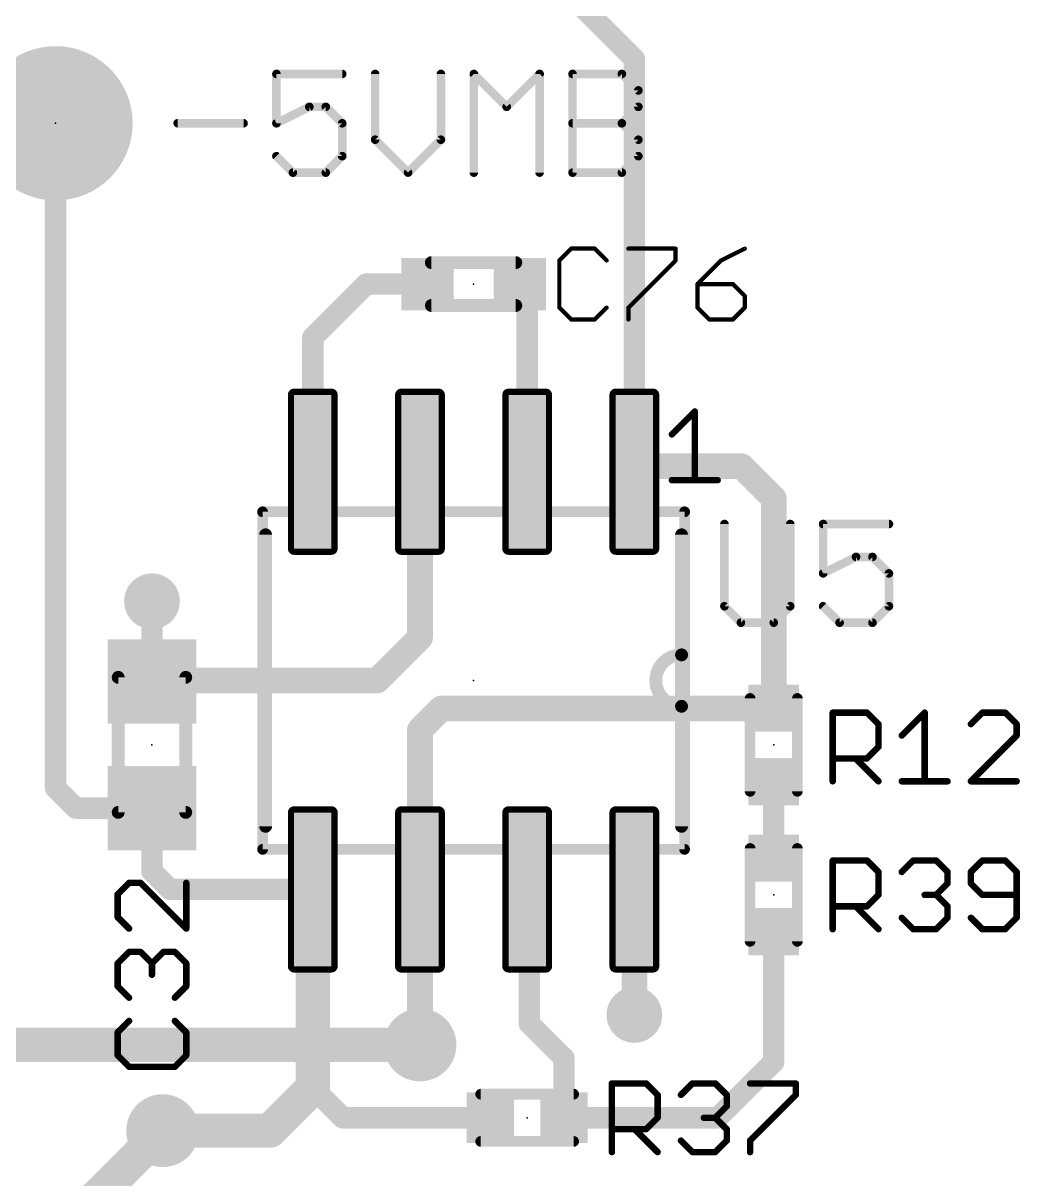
# Model space of a CAD drawing. Extents: x -18 to 144, y -21 to 125.
# Drawn here: x 59.05 to 70.86, y 14.16 to 27.86 of the extents above; entities that cross this region are included whole.
import ezdxf

# ---------------------------------------------------------------- set-up
doc = ezdxf.new("R2010")
doc.units = 0
for name, color, linetype in [('1', 251, 'CONTINUOUS'), ('16', 175, 'CONTINUOUS'), ('17', 1, 'CONTINUOUS'), ('18', 82, 'CONTINUOUS'), ('21', 253, 'CONTINUOUS'), ('23', 7, 'CONTINUOUS'), ('25', 253, 'CONTINUOUS'), ('27', 251, 'CONTINUOUS')]:
    doc.layers.add(name, color=color, linetype=linetype)

# ---------------------------------------------------------------- blocks, each defined once
blk = doc.blocks.new('ROUNDP')
at = {"const_width": 0.5}
blk.add_lwpolyline([(0, -0.25, 1), (0, 0.25, 1), (0, -0.25)], format="xyb", dxfattribs=at)
blk = doc.blocks.new('RECT')
blk.add_solid([(-0.5, -0.5), (0.5, -0.5), (-0.5, 0.5), (0.5, 0.5)])
blk = doc.blocks.new('RECT315200X94400R25')
at = {"const_width": 0.0738}
blk.add_lwpolyline([(0.9481, -0.2213), (0.9481, 0.2213, 0.4142), (0.9113, 0.2581), (-0.9113, 0.2581, 0.4142), (-0.9481, 0.2213), (-0.9481, -0.2213, 0.4142), (-0.9113, -0.2581), (0.9113, -0.2581, 0.4142)], format="xyb", close=True, dxfattribs=at)
blk.add_solid([(-0.9297, -0.2397), (0.9297, -0.2397), (-0.9297, 0.2397), (0.9297, 0.2397)])
blk = doc.blocks.new('ROUNDV')
at = {"const_width": 0.5}
blk.add_lwpolyline([(0, -0.25, 1), (0, 0.25, 1), (0, -0.25)], format="xyb", dxfattribs=at)

msp = doc.modelspace()

# ---------------------------------------------------------------- linework, layer by layer
at = {"layer": '1'}
for points, const_width in [([(66.294, 27.432), (65.532, 28.194)], 0.254), ([(66.294, 22.541), (66.294, 27.432)], 0.254), ([(59.436, 18.796), (59.436, 26.67)], 0.254), ([(63.119, 24.765), (62.484, 24.13)], 0.254), ([(63.8429, 24.765), (63.119, 24.765)], 0.254), ([(65.024, 24.6761), (64.9351, 24.765)], 0.254), ([(65.024, 22.541), (65.024, 24.6761)], 0.254), ([(62.484, 24.13), (62.484, 22.541)], 0.254), ([(67.564, 22.606), (66.359, 22.606)], 0.3048), ([(67.945, 22.225), (67.564, 22.606)], 0.3048), ([(63.754, 22.541), (63.754, 20.574)], 0.3048), ([(66.359, 22.606), (66.294, 22.541)], 0.254), ([(67.945, 19.739), (67.945, 22.225)], 0.3048), ([(60.579, 20.054), (60.579, 21.0058)], 0.254), ([(63.754, 20.574), (63.246, 20.066)], 0.3048), ([(63.246, 20.066), (60.591, 20.066)], 0.3048), ([(60.591, 20.066), (60.579, 20.054)], 0.254), ([(63.754, 19.4818), (64.008, 19.7358)], 0.3048), ([(64.008, 19.7358), (67.9164, 19.7358)], 0.3048), ([(67.9164, 19.7358), (67.945, 19.739)], 0.254), ([(63.754, 17.591), (63.754, 19.4818)], 0.3048), ([(59.678, 18.554), (59.436, 18.796)], 0.254), ([(67.945, 18.869), (67.945, 17.961)], 0.254), ([(60.579, 18.554), (59.678, 18.554)], 0.254), ([(60.579, 17.8054), (60.579, 18.554)], 0.254), ([(60.7934, 17.591), (60.579, 17.8054)], 0.254), ([(62.484, 17.591), (60.7934, 17.591)], 0.254), ([(62.484, 17.591), (62.484, 15.24)], 0.4064), ([(63.754, 15.748), (63.754, 17.591)], 0.3048), ([(65.0494, 17.5656), (65.024, 17.591)], 0.254), ([(65.0494, 16.002), (65.0494, 17.5656)], 0.254), ([(66.294, 17.591), (66.294, 16.1036)], 0.3048), ([(67.945, 17.091), (67.945, 15.5448)], 0.254), ([(65.459, 15.5924), (65.0494, 16.002)], 0.254), ([(65.459, 14.8844), (65.459, 15.5924)], 0.254), ([(67.945, 15.5448), (67.2846, 14.8844)], 0.254), ([(62.484, 15.24), (61.976, 14.732)], 0.4064), ([(62.8396, 14.8844), (62.484, 15.24)], 0.254), ([(61.976, 14.732), (60.706, 14.732)], 0.4064), ([(64.589, 14.8844), (62.8396, 14.8844)], 0.254), ([(67.2846, 14.8844), (65.459, 14.8844)], 0.254)]:
    msp.add_lwpolyline(points, dxfattribs=dict(at, const_width=const_width))
for points, const_width in [([(66.3575, 27.432, 1), (66.2305, 27.432)], 0.127), ([(66.2491, 27.3871, 1), (66.3389, 27.4769)], 0.127), ([(59.4995, 26.67, 1), (59.3725, 26.67)], 0.127), ([(63.119, 24.8285, 1), (63.119, 24.7015)], 0.127), ([(63.1639, 24.7201, 1), (63.0741, 24.8099)], 0.127), ([(63.8429, 24.7015, 1), (63.8429, 24.8285)], 0.127), ([(64.98, 24.8099, 1), (64.8902, 24.7201)], 0.127), ([(65.0875, 24.6761, 1), (64.9605, 24.6761)], 0.127), ([(64.9791, 24.6312, 1), (65.0689, 24.721)], 0.127), ([(62.5475, 24.13, 1), (62.4205, 24.13)], 0.127), ([(62.4391, 24.1749, 1), (62.5289, 24.0851)], 0.127), ([(66.359, 22.6822, 1), (66.359, 22.5298)], 0.1524), ([(67.6179, 22.6599, 1), (67.5101, 22.5521)], 0.1524), ([(67.564, 22.5298, 1), (67.564, 22.6822)], 0.1524), ([(62.4205, 22.541, 1), (62.5475, 22.541)], 0.127), ([(63.8302, 22.541, 1), (63.6778, 22.541)], 0.1524), ([(64.9605, 22.541, 1), (65.0875, 22.541)], 0.127), ([(66.2491, 22.5859, 1), (66.3389, 22.4961)], 0.127), ([(66.2305, 22.541, 1), (66.3575, 22.541)], 0.127), ([(66.4039, 22.5611, 1), (66.3141, 22.6509)], 0.127), ([(68.0212, 22.225, 1), (67.8688, 22.225)], 0.1524), ([(67.8911, 22.1711, 1), (67.9989, 22.2789)], 0.1524), ([(60.6425, 21.0058, 1), (60.5155, 21.0058)], 0.127), ([(63.8079, 20.5201, 1), (63.7001, 20.6279)], 0.1524), ([(63.6778, 20.574, 1), (63.8302, 20.574)], 0.1524), ([(60.591, 20.1422, 1), (60.591, 19.9898)], 0.1524), ([(60.5341, 20.0989, 1), (60.6239, 20.0091)], 0.127), ([(60.6359, 20.0211, 1), (60.5461, 20.1109)], 0.127), ([(63.1921, 20.1199, 1), (63.2999, 20.0121)], 0.1524), ([(63.246, 19.9898, 1), (63.246, 20.1422)], 0.1524), ([(60.5155, 20.054, 1), (60.6425, 20.054)], 0.127), ([(64.008, 19.812, 1), (64.008, 19.6596)], 0.1524), ([(64.0619, 19.6819, 1), (63.9541, 19.7897)], 0.1524), ([(67.9093, 19.7989, 1), (67.9235, 19.6727)], 0.127), ([(67.9164, 19.6596, 1), (67.9164, 19.812)], 0.1524), ([(67.9521, 19.6759, 1), (67.9379, 19.8021)], 0.127), ([(67.8688, 19.739, 1), (68.0212, 19.739)], 0.1524), ([(63.8302, 19.4818, 1), (63.6778, 19.4818)], 0.1524), ([(63.7001, 19.5357, 1), (63.8079, 19.4279)], 0.1524), ([(59.4809, 18.8409, 1), (59.3911, 18.7511)], 0.127), ([(68.0085, 18.869, 1), (67.8815, 18.869)], 0.127), ([(59.3725, 18.796, 1), (59.4995, 18.796)], 0.127), ([(59.678, 18.6175, 1), (59.678, 18.4905)], 0.127), ([(59.6331, 18.5091, 1), (59.7229, 18.5989)], 0.127), ([(60.6425, 18.554, 1), (60.5155, 18.554)], 0.127), ([(60.579, 18.4905, 1), (60.579, 18.6175)], 0.127), ([(67.8815, 17.961, 1), (68.0085, 17.961)], 0.127), ([(60.6239, 17.8503, 1), (60.5341, 17.7605)], 0.127), ([(60.5155, 17.8054, 1), (60.6425, 17.8054)], 0.127), ([(60.7934, 17.6545, 1), (60.7934, 17.5275)], 0.127), ([(60.7485, 17.5461, 1), (60.8383, 17.6359)], 0.127), ([(62.5856, 17.591, 1), (62.3824, 17.591)], 0.2032), ([(62.484, 17.5275, 1), (62.484, 17.6545)], 0.127), ([(63.8302, 17.591, 1), (63.6778, 17.591)], 0.1524), ([(65.0689, 17.6359, 1), (64.9791, 17.5461)], 0.127), ([(65.1129, 17.5656, 1), (64.9859, 17.5656)], 0.127), ([(65.0045, 17.5207, 1), (65.0943, 17.6105)], 0.127), ([(66.3702, 17.591, 1), (66.2178, 17.591)], 0.1524), ([(63.6778, 17.591, 1), (63.8302, 17.591)], 0.1524), ([(68.0085, 17.091, 1), (67.8815, 17.091)], 0.127), ([(66.2178, 16.1036, 1), (66.3702, 16.1036)], 0.1524), ([(65.0943, 16.0469, 1), (65.0045, 15.9571)], 0.127), ([(64.9859, 16.002, 1), (65.1129, 16.002)], 0.127), ([(63.6778, 15.748, 1), (63.8302, 15.748)], 0.1524), ([(65.5225, 15.5924, 1), (65.3955, 15.5924)], 0.127), ([(65.4141, 15.5475, 1), (65.5039, 15.6373)], 0.127), ([(67.9899, 15.4999, 1), (67.9001, 15.5897)], 0.127), ([(67.8815, 15.5448, 1), (68.0085, 15.5448)], 0.127), ([(62.3824, 15.24, 1), (62.5856, 15.24)], 0.2032), ([(62.5558, 15.1682, 1), (62.4122, 15.3118)], 0.2032), ([(62.5289, 15.2849, 1), (62.4391, 15.1951)], 0.127), ([(60.706, 14.8336, 1), (60.706, 14.6304)], 0.2032), ([(61.976, 14.6304, 1), (61.976, 14.8336)], 0.2032), ([(62.8396, 14.9479, 1), (62.8396, 14.8209)], 0.127), ([(62.7947, 14.8395, 1), (62.8845, 14.9293)], 0.127), ([(64.589, 14.8209, 1), (64.589, 14.9479)], 0.127), ([(65.459, 14.9479, 1), (65.459, 14.8209)], 0.127), ([(65.3955, 14.8844, 1), (65.5225, 14.8844)], 0.127), ([(67.2397, 14.9293, 1), (67.3295, 14.8395)], 0.127), ([(67.2846, 14.8209, 1), (67.2846, 14.9479)], 0.127), ([(61.9042, 14.8038, 1), (62.0478, 14.6602)], 0.2032)]:
    msp.add_lwpolyline(points, format="xyb", dxfattribs=dict(at, const_width=const_width))
at = {"layer": '16', "const_width": 0.4064}
for points in [[(55.372, 15.748), (63.754, 15.748)], [(60.706, 14.732), (59.436, 13.462)]]:
    msp.add_lwpolyline(points, dxfattribs=at)
at = {"layer": '16', "const_width": 0.2032}
for points in [[(63.754, 15.6464, 1), (63.754, 15.8496)], [(60.7778, 14.6602, 1), (60.6342, 14.8038)]]:
    msp.add_lwpolyline(points, format="xyb", dxfattribs=at)
at = {"layer": '21'}
for points, const_width in [([(62.8328, 27.2552), (62.0532, 27.2552)], 0.1016), ([(62.0532, 27.2552), (62.0532, 26.6705)], 0.1016), ([(63.2226, 27.2552), (63.2226, 26.4756)], 0.1016), ([(64.0022, 26.4756), (64.0022, 27.2552)], 0.1016), ([(64.392, 26.0858), (64.392, 27.2552)], 0.1016), ([(64.392, 27.2552), (64.7818, 26.8654)], 0.1016), ([(64.7818, 26.8654), (65.1716, 27.2552)], 0.1016), ([(65.1716, 27.2552), (65.1716, 26.0858)], 0.1016), ([(65.5614, 26.0858), (65.5614, 27.2552)], 0.1016), ([(65.5614, 27.2552), (66.1461, 27.2552)], 0.1016), ([(66.1461, 27.2552), (66.341, 27.0603)], 0.1016), ([(66.341, 27.0603), (66.341, 26.8654)], 0.1016), ([(62.0532, 26.6705), (62.443, 26.8654)], 0.1016), ([(62.443, 26.8654), (62.6379, 26.8654)], 0.1016), ([(62.6379, 26.8654), (62.8328, 26.6705)], 0.1016), ([(66.341, 26.8654), (66.1461, 26.6705)], 0.1016), ([(60.8838, 26.6705), (61.6634, 26.6705)], 0.1016), ([(62.8328, 26.6705), (62.8328, 26.2807)], 0.1016), ([(65.5614, 26.6705), (66.1461, 26.6705)], 0.1016), ([(66.1461, 26.6705), (66.341, 26.4756)], 0.1016), ([(63.2226, 26.4756), (63.6124, 26.0858)], 0.1016), ([(63.6124, 26.0858), (64.0022, 26.4756)], 0.1016), ([(66.341, 26.4756), (66.341, 26.2807)], 0.1016), ([(62.2481, 26.0858), (62.0532, 26.2807)], 0.1016), ([(62.8328, 26.2807), (62.6379, 26.0858)], 0.1016), ([(66.341, 26.2807), (66.1461, 26.0858)], 0.1016), ([(62.6379, 26.0858), (62.2481, 26.0858)], 0.1016), ([(66.1461, 26.0858), (65.5614, 26.0858)], 0.1016), ([(64.889, 25.019), (63.889, 25.019)], 0.1524), ([(63.889, 24.511), (64.889, 24.511)], 0.1524), ([(66.7385, 22.9832), (67.0097, 23.2544)], 0.0762), ([(67.0097, 23.2544), (67.0097, 22.4409)], 0.0762), ([(66.7385, 22.4409), (67.2808, 22.4409)], 0.0762), ([(66.889, 22.066), (61.889, 22.066)], 0.127), ([(61.889, 22.066), (61.889, 18.066)], 0.127), ([(66.889, 22.066), (66.889, 18.066)], 0.127), ([(61.9252, 21.7932), (61.9252, 18.3388)], 0.1524), ([(66.8528, 20.3708), (66.8528, 21.7932)], 0.1524), ([(66.8528, 19.7612), (66.8528, 20.3708)], 0.1524), ([(60.979, 20.104), (60.179, 20.104)], 0.1524), ([(60.179, 20.104), (60.179, 18.504)], 0.1524), ([(60.979, 18.504), (60.979, 20.104)], 0.1524), ([(67.665, 19.854), (67.665, 18.754)], 0.127), ([(68.225, 19.854), (68.225, 18.754)], 0.127), ([(66.8528, 18.3388), (66.8528, 19.7612)], 0.1524), ([(60.179, 18.504), (60.979, 18.504)], 0.1524), ([(66.889, 18.066), (61.889, 18.066)], 0.127), ([(67.665, 16.976), (67.665, 18.076)], 0.127), ([(68.225, 16.976), (68.225, 18.076)], 0.127), ([(64.474, 15.1644), (65.574, 15.1644)], 0.127), ([(64.474, 14.6044), (65.574, 14.6044)], 0.127)]:
    msp.add_lwpolyline(points, dxfattribs=dict(at, const_width=const_width))
for points, const_width in [([(62.0532, 27.2806, 1), (62.0532, 27.2298)], 0.0508), ([(62.0786, 27.2552, 1), (62.0278, 27.2552)], 0.0508), ([(62.8328, 27.2298, 1), (62.8328, 27.2806)], 0.0508), ([(63.248, 27.2552, 1), (63.1972, 27.2552)], 0.0508), ([(64.0276, 27.2552, 1), (63.9768, 27.2552)], 0.0508), ([(64.41, 27.2732, 1), (64.374, 27.2372)], 0.0508), ([(64.4174, 27.2552, 1), (64.3666, 27.2552)], 0.0508), ([(65.197, 27.2552, 1), (65.1462, 27.2552)], 0.0508), ([(65.1895, 27.2372, 1), (65.1536, 27.2732)], 0.0508), ([(65.5868, 27.2552, 1), (65.536, 27.2552)], 0.0508), ([(65.5614, 27.2806, 1), (65.5614, 27.2298)], 0.0508), ([(66.164, 27.2732, 1), (66.1281, 27.2372)], 0.0508), ([(66.1461, 27.2298, 1), (66.1461, 27.2806)], 0.0508), ([(66.3664, 27.0603, 1), (66.3156, 27.0603)], 0.0508), ([(66.323, 27.0423, 1), (66.3589, 27.0783)], 0.0508), ([(62.443, 26.8908, 1), (62.443, 26.84)], 0.0508), ([(62.4544, 26.8427, 1), (62.4316, 26.8881)], 0.0508), ([(62.6559, 26.8834, 1), (62.6199, 26.8474)], 0.0508), ([(62.6379, 26.84, 1), (62.6379, 26.8908)], 0.0508), ([(64.7638, 26.8834, 1), (64.7997, 26.8474)], 0.0508), ([(64.7638, 26.8474, 1), (64.7997, 26.8834)], 0.0508), ([(66.3156, 26.8654, 1), (66.3664, 26.8654)], 0.0508), ([(66.3589, 26.8474, 1), (66.323, 26.8834)], 0.0508), ([(60.8838, 26.6959, 1), (60.8838, 26.6451)], 0.0508), ([(61.6634, 26.6451, 1), (61.6634, 26.6959)], 0.0508), ([(62.0418, 26.6932, 1), (62.0646, 26.6478)], 0.0508), ([(62.8582, 26.6705, 1), (62.8074, 26.6705)], 0.0508), ([(62.8148, 26.6525, 1), (62.8508, 26.6885)], 0.0508), ([(65.5614, 26.6959, 1), (65.5614, 26.6451)], 0.0508), ([(66.164, 26.6885, 1), (66.1281, 26.6525)], 0.0508), ([(66.1281, 26.6885, 1), (66.164, 26.6525)], 0.0508), ([(66.1461, 26.6451, 1), (66.1461, 26.6959)], 0.0508), ([(62.0278, 26.6705, 1), (62.0786, 26.6705)], 0.0508), ([(63.2406, 26.4936, 1), (63.2046, 26.4576)], 0.0508), ([(63.1972, 26.4756, 1), (63.248, 26.4756)], 0.0508), ([(63.9768, 26.4756, 1), (64.0276, 26.4756)], 0.0508), ([(64.0202, 26.4576, 1), (63.9842, 26.4936)], 0.0508), ([(66.3664, 26.4756, 1), (66.3156, 26.4756)], 0.0508), ([(66.323, 26.4576, 1), (66.3589, 26.4936)], 0.0508), ([(62.0712, 26.2987, 1), (62.0352, 26.2627)], 0.0508), ([(62.8074, 26.2807, 1), (62.8582, 26.2807)], 0.0508), ([(62.8508, 26.2627, 1), (62.8148, 26.2987)], 0.0508), ([(66.3156, 26.2807, 1), (66.3664, 26.2807)], 0.0508), ([(66.3589, 26.2627, 1), (66.323, 26.2987)], 0.0508), ([(62.2481, 26.1112, 1), (62.2481, 26.0604)], 0.0508), ([(62.2301, 26.0678, 1), (62.2661, 26.1038)], 0.0508), ([(62.6199, 26.1038, 1), (62.6559, 26.0678)], 0.0508), ([(62.6379, 26.0604, 1), (62.6379, 26.1112)], 0.0508), ([(63.5944, 26.1038, 1), (63.6304, 26.0678)], 0.0508), ([(63.5944, 26.0678, 1), (63.6304, 26.1038)], 0.0508), ([(64.3666, 26.0858, 1), (64.4174, 26.0858)], 0.0508), ([(65.1462, 26.0858, 1), (65.197, 26.0858)], 0.0508), ([(65.5614, 26.1112, 1), (65.5614, 26.0604)], 0.0508), ([(65.536, 26.0858, 1), (65.5868, 26.0858)], 0.0508), ([(66.1281, 26.1038, 1), (66.164, 26.0678)], 0.0508), ([(66.1461, 26.0604, 1), (66.1461, 26.1112)], 0.0508), ([(63.889, 25.0571, 1), (63.889, 24.9809)], 0.0762), ([(64.889, 24.9809, 1), (64.889, 25.0571)], 0.0762), ([(63.889, 24.5491, 1), (63.889, 24.4729)], 0.0762), ([(64.889, 24.4729, 1), (64.889, 24.5491)], 0.0762), ([(67.0287, 23.2544, 1), (66.9906, 23.2544)], 0.0381), ([(67.0231, 23.2409, 1), (66.9962, 23.2679)], 0.0381), ([(66.725, 22.9967, 1), (66.752, 22.9698)], 0.0381), ([(66.7385, 22.46, 1), (66.7385, 22.4219)], 0.0381), ([(67.2808, 22.4219, 1), (67.2808, 22.46)], 0.0381), ([(66.9906, 22.4409, 1), (67.0287, 22.4409)], 0.0381), ([(61.889, 22.0978, 1), (61.889, 22.0343)], 0.0635), ([(61.9208, 22.066, 1), (61.8573, 22.066)], 0.0635), ([(66.9208, 22.066, 1), (66.8573, 22.066)], 0.0635), ([(66.889, 22.0343, 1), (66.889, 22.0978)], 0.0635), ([(61.9633, 21.7932, 1), (61.8871, 21.7932)], 0.0762), ([(66.8909, 21.7932, 1), (66.8147, 21.7932)], 0.0762), ([(66.8528, 20.3708, 1), (66.8528, 19.7612)], 0.1524), ([(66.8909, 20.3708, 1), (66.8147, 20.3708)], 0.0762), ([(66.8147, 20.3708, 1), (66.8909, 20.3708)], 0.0762), ([(66.8528, 20.3327, 1), (66.8528, 20.4089)], 0.0762), ([(60.179, 20.1421, 1), (60.179, 20.0659)], 0.0762), ([(60.2171, 20.104, 1), (60.1409, 20.104)], 0.0762), ([(61.0171, 20.104, 1), (60.9409, 20.104)], 0.0762), ([(60.979, 20.0659, 1), (60.979, 20.1421)], 0.0762), ([(67.6968, 19.854, 1), (67.6333, 19.854)], 0.0635), ([(68.2568, 19.854, 1), (68.1933, 19.854)], 0.0635), ([(66.8909, 19.7612, 1), (66.8147, 19.7612)], 0.0762), ([(66.8147, 19.7612, 1), (66.8909, 19.7612)], 0.0762), ([(66.8528, 19.7231, 1), (66.8528, 19.7993)], 0.0762), ([(67.6333, 18.754, 1), (67.6968, 18.754)], 0.0635), ([(68.1933, 18.754, 1), (68.2568, 18.754)], 0.0635), ([(60.179, 18.5421, 1), (60.179, 18.4659)], 0.0762), ([(60.1409, 18.504, 1), (60.2171, 18.504)], 0.0762), ([(60.9409, 18.504, 1), (61.0171, 18.504)], 0.0762), ([(60.979, 18.4659, 1), (60.979, 18.5421)], 0.0762), ([(61.8871, 18.3388, 1), (61.9633, 18.3388)], 0.0762), ([(66.8147, 18.3388, 1), (66.8909, 18.3388)], 0.0762), ([(61.889, 18.0978, 1), (61.889, 18.0343)], 0.0635), ([(61.8573, 18.066, 1), (61.9208, 18.066)], 0.0635), ([(66.8573, 18.066, 1), (66.9208, 18.066)], 0.0635), ([(66.889, 18.0343, 1), (66.889, 18.0978)], 0.0635), ([(67.6968, 18.076, 1), (67.6333, 18.076)], 0.0635), ([(68.2568, 18.076, 1), (68.1933, 18.076)], 0.0635), ([(67.6333, 16.976, 1), (67.6968, 16.976)], 0.0635), ([(68.1933, 16.976, 1), (68.2568, 16.976)], 0.0635), ([(64.474, 15.1962, 1), (64.474, 15.1326)], 0.0635), ([(65.574, 15.1326, 1), (65.574, 15.1962)], 0.0635), ([(64.474, 14.6362, 1), (64.474, 14.5726)], 0.0635), ([(65.574, 14.5726, 1), (65.574, 14.6362)], 0.0635)]:
    msp.add_lwpolyline(points, format="xyb", dxfattribs=dict(at, const_width=const_width))
at = {"layer": '23'}
for p in [(59.436, 26.67), (64.389, 24.765), (64.389, 20.066), (60.579, 19.304), (67.945, 19.304), (67.945, 17.526), (65.024, 14.8844)]:
    msp.add_point(p, dxfattribs=at)
at = {"layer": '25'}
for points, const_width in [([(67.3608, 21.9212), (67.3608, 20.9467)], 0.1016), ([(68.1404, 20.9467), (68.1404, 21.9212)], 0.1016), ([(69.3098, 21.9212), (68.5302, 21.9212)], 0.1016), ([(68.5302, 21.9212), (68.5302, 21.3365)], 0.1016), ([(68.5302, 21.3365), (68.92, 21.5314)], 0.1016), ([(68.92, 21.5314), (69.1149, 21.5314)], 0.1016), ([(69.1149, 21.5314), (69.3098, 21.3365)], 0.1016), ([(69.3098, 21.3365), (69.3098, 20.9467)], 0.1016), ([(67.3608, 20.9467), (67.5557, 20.7518)], 0.1016), ([(67.9455, 20.7518), (68.1404, 20.9467)], 0.1016), ([(68.7251, 20.7518), (68.5302, 20.9467)], 0.1016), ([(69.3098, 20.9467), (69.1149, 20.7518)], 0.1016), ([(67.5557, 20.7518), (67.9455, 20.7518)], 0.1016), ([(69.1149, 20.7518), (68.7251, 20.7518)], 0.1016), ([(68.6435, 18.8722), (68.6435, 19.6857)], 0.0762), ([(68.6435, 19.6857), (69.0502, 19.6857)], 0.0762), ([(69.0502, 19.6857), (69.1858, 19.5501)], 0.0762), ([(69.4621, 19.4145), (69.7332, 19.6857)], 0.0762), ([(69.7332, 19.6857), (69.7332, 18.8722)], 0.0762), ([(70.4162, 19.6857), (70.2807, 19.5501)], 0.0762), ([(70.6874, 19.6857), (70.4162, 19.6857)], 0.0762), ([(70.823, 19.5501), (70.6874, 19.6857)], 0.0762), ([(69.1858, 19.5501), (69.1858, 19.2789)], 0.0762), ([(70.823, 19.4145), (70.823, 19.5501)], 0.0762), ([(70.2807, 18.8722), (70.823, 19.4145)], 0.0762), ([(69.1858, 19.2789), (69.0502, 19.1434)], 0.0762), ([(69.0502, 19.1434), (68.6435, 19.1434)], 0.0762), ([(68.9147, 19.1434), (69.1858, 18.8722)], 0.0762), ([(69.4621, 18.8722), (70.0044, 18.8722)], 0.0762), ([(70.823, 18.8722), (70.2807, 18.8722)], 0.0762), ([(68.6435, 17.1196), (68.6435, 17.9331)], 0.0762), ([(68.6435, 17.9331), (69.0502, 17.9331)], 0.0762), ([(69.0502, 17.9331), (69.1858, 17.7975)], 0.0762), ([(69.4621, 17.7975), (69.5977, 17.9331)], 0.0762), ([(69.5977, 17.9331), (69.8688, 17.9331)], 0.0762), ([(69.8688, 17.9331), (70.0044, 17.7975)], 0.0762), ([(70.4162, 17.9331), (70.2807, 17.7975)], 0.0762), ([(70.6874, 17.9331), (70.4162, 17.9331)], 0.0762), ([(70.823, 17.7975), (70.6874, 17.9331)], 0.0762), ([(69.1858, 17.7975), (69.1858, 17.5263)], 0.0762), ([(70.0044, 17.7975), (70.0044, 17.6619)], 0.0762), ([(70.2807, 17.7975), (70.2807, 17.6619)], 0.0762), ([(70.823, 17.2552), (70.823, 17.7975)], 0.0762), ([(70.0044, 17.6619), (69.8688, 17.5263)], 0.0762), ([(70.2807, 17.6619), (70.4162, 17.5263)], 0.0762), ([(69.1858, 17.5263), (69.0502, 17.3908)], 0.0762), ([(69.8688, 17.5263), (69.7332, 17.5263)], 0.0762), ([(69.8688, 17.5263), (70.0044, 17.3908)], 0.0762), ([(70.4162, 17.5263), (70.823, 17.5263)], 0.0762), ([(69.0502, 17.3908), (68.6435, 17.3908)], 0.0762), ([(68.9147, 17.3908), (69.1858, 17.1196)], 0.0762), ([(70.0044, 17.3908), (70.0044, 17.2552)], 0.0762), ([(69.5977, 17.1196), (69.4621, 17.2552)], 0.0762), ([(70.0044, 17.2552), (69.8688, 17.1196)], 0.0762), ([(70.2807, 17.2552), (70.4162, 17.1196)], 0.0762), ([(70.6874, 17.1196), (70.823, 17.2552)], 0.0762), ([(69.8688, 17.1196), (69.5977, 17.1196)], 0.0762), ([(70.4162, 17.1196), (70.6874, 17.1196)], 0.0762), ([(66.0273, 14.478), (66.0273, 15.2915)], 0.0762), ([(66.0273, 15.2915), (66.434, 15.2915)], 0.0762), ([(66.434, 15.2915), (66.5696, 15.1559)], 0.0762), ([(66.8459, 15.1559), (66.9815, 15.2915)], 0.0762), ([(66.9815, 15.2915), (67.2526, 15.2915)], 0.0762), ([(67.2526, 15.2915), (67.3882, 15.1559)], 0.0762), ([(67.6645, 15.2915), (68.2068, 15.2915)], 0.0762), ([(68.2068, 15.2915), (68.2068, 15.1559)], 0.0762), ([(66.5696, 15.1559), (66.5696, 14.8847)], 0.0762), ([(67.3882, 15.1559), (67.3882, 15.0203)], 0.0762), ([(68.2068, 15.1559), (67.6645, 14.6136)], 0.0762), ([(67.3882, 15.0203), (67.2526, 14.8847)], 0.0762), ([(66.5696, 14.8847), (66.434, 14.7492)], 0.0762), ([(67.2526, 14.8847), (67.117, 14.8847)], 0.0762), ([(67.2526, 14.8847), (67.3882, 14.7492)], 0.0762), ([(66.434, 14.7492), (66.0273, 14.7492)], 0.0762), ([(66.2985, 14.7492), (66.5696, 14.478)], 0.0762), ([(67.3882, 14.7492), (67.3882, 14.6136)], 0.0762), ([(66.9815, 14.478), (66.8459, 14.6136)], 0.0762), ([(67.3882, 14.6136), (67.2526, 14.478)], 0.0762), ([(67.6645, 14.6136), (67.6645, 14.478)], 0.0762), ([(67.2526, 14.478), (66.9815, 14.478)], 0.0762)]:
    msp.add_lwpolyline(points, dxfattribs=dict(at, const_width=const_width))
for points, const_width in [([(67.3862, 21.9212, 1), (67.3354, 21.9212)], 0.0508), ([(68.1658, 21.9212, 1), (68.115, 21.9212)], 0.0508), ([(68.5302, 21.9466, 1), (68.5302, 21.8958)], 0.0508), ([(68.5556, 21.9212, 1), (68.5048, 21.9212)], 0.0508), ([(69.3098, 21.8958, 1), (69.3098, 21.9466)], 0.0508), ([(68.92, 21.5568, 1), (68.92, 21.506)], 0.0508), ([(68.9314, 21.5087, 1), (68.9086, 21.5541)], 0.0508), ([(69.1329, 21.5494, 1), (69.0969, 21.5134)], 0.0508), ([(69.1149, 21.506, 1), (69.1149, 21.5568)], 0.0508), ([(68.5188, 21.3592, 1), (68.5416, 21.3138)], 0.0508), ([(69.3352, 21.3365, 1), (69.2844, 21.3365)], 0.0508), ([(69.2918, 21.3185, 1), (69.3278, 21.3545)], 0.0508), ([(68.5048, 21.3365, 1), (68.5556, 21.3365)], 0.0508), ([(67.3788, 20.9647, 1), (67.3428, 20.9287)], 0.0508), ([(67.3354, 20.9467, 1), (67.3862, 20.9467)], 0.0508), ([(68.115, 20.9467, 1), (68.1658, 20.9467)], 0.0508), ([(68.1584, 20.9287, 1), (68.1224, 20.9647)], 0.0508), ([(68.5482, 20.9647, 1), (68.5122, 20.9287)], 0.0508), ([(69.2844, 20.9467, 1), (69.3352, 20.9467)], 0.0508), ([(69.3278, 20.9287, 1), (69.2918, 20.9647)], 0.0508), ([(67.5557, 20.7772, 1), (67.5557, 20.7264)], 0.0508), ([(67.5377, 20.7338, 1), (67.5737, 20.7698)], 0.0508), ([(67.9275, 20.7698, 1), (67.9635, 20.7338)], 0.0508), ([(67.9455, 20.7264, 1), (67.9455, 20.7772)], 0.0508), ([(68.7251, 20.7772, 1), (68.7251, 20.7264)], 0.0508), ([(68.7071, 20.7338, 1), (68.7431, 20.7698)], 0.0508), ([(69.0969, 20.7698, 1), (69.1329, 20.7338)], 0.0508), ([(69.1149, 20.7264, 1), (69.1149, 20.7772)], 0.0508), ([(68.6625, 19.6857, 1), (68.6245, 19.6857)], 0.0381), ([(68.6435, 19.7047, 1), (68.6435, 19.6666)], 0.0381), ([(69.0637, 19.6992, 1), (69.0368, 19.6722)], 0.0381), ([(69.0502, 19.6666, 1), (69.0502, 19.7047)], 0.0381), ([(69.7523, 19.6857, 1), (69.7142, 19.6857)], 0.0381), ([(69.7467, 19.6722, 1), (69.7198, 19.6992)], 0.0381), ([(70.4162, 19.7047, 1), (70.4162, 19.6666)], 0.0381), ([(70.4297, 19.6722, 1), (70.4028, 19.6992)], 0.0381), ([(70.7009, 19.6992, 1), (70.6739, 19.6722)], 0.0381), ([(70.6874, 19.6666, 1), (70.6874, 19.7047)], 0.0381), ([(69.2049, 19.5501, 1), (69.1668, 19.5501)], 0.0381), ([(70.842, 19.5501, 1), (70.8039, 19.5501)], 0.0381), ([(69.1724, 19.5366, 1), (69.1993, 19.5636)], 0.0381), ([(70.2672, 19.5636, 1), (70.2941, 19.5366)], 0.0381), ([(70.8095, 19.5366, 1), (70.8365, 19.5636)], 0.0381), ([(70.8365, 19.4011, 1), (70.8095, 19.428)], 0.0381), ([(69.1993, 19.2655, 1), (69.1724, 19.2924)], 0.0381), ([(69.4486, 19.428, 1), (69.4755, 19.4011)], 0.0381), ([(70.8039, 19.4145, 1), (70.842, 19.4145)], 0.0381), ([(68.6435, 19.1624, 1), (68.6435, 19.1243)], 0.0381), ([(68.9281, 19.1568, 1), (68.9012, 19.1299)], 0.0381), ([(69.0368, 19.1568, 1), (69.0637, 19.1299)], 0.0381), ([(69.0502, 19.1243, 1), (69.0502, 19.1624)], 0.0381), ([(69.1668, 19.2789, 1), (69.2049, 19.2789)], 0.0381), ([(69.1724, 18.8587, 1), (69.1993, 18.8857)], 0.0381), ([(69.4621, 18.8912, 1), (69.4621, 18.8531)], 0.0381), ([(70.0044, 18.8531, 1), (70.0044, 18.8912)], 0.0381), ([(70.2672, 18.8857, 1), (70.2941, 18.8587)], 0.0381), ([(70.2807, 18.8912, 1), (70.2807, 18.8531)], 0.0381), ([(70.823, 18.8531, 1), (70.823, 18.8912)], 0.0381), ([(68.6245, 18.8722, 1), (68.6625, 18.8722)], 0.0381), ([(69.7142, 18.8722, 1), (69.7523, 18.8722)], 0.0381), ([(68.6435, 17.9521, 1), (68.6435, 17.914)], 0.0381), ([(68.6625, 17.9331, 1), (68.6245, 17.9331)], 0.0381), ([(69.0637, 17.9466, 1), (69.0368, 17.9196)], 0.0381), ([(69.0502, 17.914, 1), (69.0502, 17.9521)], 0.0381), ([(69.5977, 17.9521, 1), (69.5977, 17.914)], 0.0381), ([(69.6111, 17.9196, 1), (69.5842, 17.9466)], 0.0381), ([(69.8823, 17.9466, 1), (69.8554, 17.9196)], 0.0381), ([(69.8688, 17.914, 1), (69.8688, 17.9521)], 0.0381), ([(70.4162, 17.9521, 1), (70.4162, 17.914)], 0.0381), ([(70.4297, 17.9196, 1), (70.4028, 17.9466)], 0.0381), ([(70.7009, 17.9466, 1), (70.6739, 17.9196)], 0.0381), ([(70.6874, 17.914, 1), (70.6874, 17.9521)], 0.0381), ([(69.2049, 17.7975, 1), (69.1668, 17.7975)], 0.0381), ([(69.1724, 17.784, 1), (69.1993, 17.811)], 0.0381), ([(69.4486, 17.811, 1), (69.4755, 17.784)], 0.0381), ([(70.0235, 17.7975, 1), (69.9854, 17.7975)], 0.0381), ([(69.9909, 17.784, 1), (70.0179, 17.811)], 0.0381), ([(70.2672, 17.811, 1), (70.2941, 17.784)], 0.0381), ([(70.2997, 17.7975, 1), (70.2616, 17.7975)], 0.0381), ([(70.842, 17.7975, 1), (70.8039, 17.7975)], 0.0381), ([(70.8095, 17.784, 1), (70.8365, 17.811)], 0.0381), ([(69.9854, 17.6619, 1), (70.0235, 17.6619)], 0.0381), ([(70.0179, 17.6485, 1), (69.9909, 17.6754)], 0.0381), ([(70.2941, 17.6754, 1), (70.2672, 17.6485)], 0.0381), ([(70.2616, 17.6619, 1), (70.2997, 17.6619)], 0.0381), ([(69.1668, 17.5263, 1), (69.2049, 17.5263)], 0.0381), ([(69.1993, 17.5129, 1), (69.1724, 17.5398)], 0.0381), ([(69.7332, 17.5454, 1), (69.7332, 17.5073)], 0.0381), ([(69.8823, 17.5398, 1), (69.8554, 17.5129)], 0.0381), ([(69.8554, 17.5398, 1), (69.8823, 17.5129)], 0.0381), ([(69.8688, 17.5073, 1), (69.8688, 17.5454)], 0.0381), ([(70.4162, 17.5454, 1), (70.4162, 17.5073)], 0.0381), ([(70.4028, 17.5129, 1), (70.4297, 17.5398)], 0.0381), ([(70.823, 17.5073, 1), (70.823, 17.5454)], 0.0381), ([(68.6435, 17.4098, 1), (68.6435, 17.3717)], 0.0381), ([(68.9281, 17.4042, 1), (68.9012, 17.3773)], 0.0381), ([(69.0368, 17.4042, 1), (69.0637, 17.3773)], 0.0381), ([(69.0502, 17.3717, 1), (69.0502, 17.4098)], 0.0381), ([(70.0235, 17.3908, 1), (69.9854, 17.3908)], 0.0381), ([(69.9909, 17.3773, 1), (70.0179, 17.4042)], 0.0381), ([(69.4755, 17.2687, 1), (69.4486, 17.2417)], 0.0381), ([(69.9854, 17.2552, 1), (70.0235, 17.2552)], 0.0381), ([(70.0179, 17.2417, 1), (69.9909, 17.2687)], 0.0381), ([(70.2941, 17.2687, 1), (70.2672, 17.2417)], 0.0381), ([(70.8039, 17.2552, 1), (70.842, 17.2552)], 0.0381), ([(70.8365, 17.2417, 1), (70.8095, 17.2687)], 0.0381), ([(68.6245, 17.1196, 1), (68.6625, 17.1196)], 0.0381), ([(69.1724, 17.1061, 1), (69.1993, 17.1331)], 0.0381), ([(69.5977, 17.1387, 1), (69.5977, 17.1006)], 0.0381), ([(69.5842, 17.1061, 1), (69.6111, 17.1331)], 0.0381), ([(69.8554, 17.1331, 1), (69.8823, 17.1061)], 0.0381), ([(69.8688, 17.1006, 1), (69.8688, 17.1387)], 0.0381), ([(70.4162, 17.1387, 1), (70.4162, 17.1006)], 0.0381), ([(70.4028, 17.1061, 1), (70.4297, 17.1331)], 0.0381), ([(70.6739, 17.1331, 1), (70.7009, 17.1061)], 0.0381), ([(70.6874, 17.1006, 1), (70.6874, 17.1387)], 0.0381), ([(66.0463, 15.2915, 1), (66.0083, 15.2915)], 0.0381), ([(66.0273, 15.3105, 1), (66.0273, 15.2724)], 0.0381), ([(66.4475, 15.305, 1), (66.4206, 15.278)], 0.0381), ([(66.434, 15.2724, 1), (66.434, 15.3105)], 0.0381), ([(66.9815, 15.3105, 1), (66.9815, 15.2724)], 0.0381), ([(66.9949, 15.278, 1), (66.968, 15.305)], 0.0381), ([(67.2661, 15.305, 1), (67.2392, 15.278)], 0.0381), ([(67.2526, 15.2724, 1), (67.2526, 15.3105)], 0.0381), ([(67.6645, 15.3105, 1), (67.6645, 15.2724)], 0.0381), ([(68.2258, 15.2915, 1), (68.1877, 15.2915)], 0.0381), ([(68.2068, 15.2724, 1), (68.2068, 15.3105)], 0.0381), ([(66.5887, 15.1559, 1), (66.5506, 15.1559)], 0.0381), ([(66.5562, 15.1424, 1), (66.5831, 15.1694)], 0.0381), ([(66.8324, 15.1694, 1), (66.8593, 15.1424)], 0.0381), ([(67.4073, 15.1559, 1), (67.3692, 15.1559)], 0.0381), ([(67.3747, 15.1424, 1), (67.4017, 15.1694)], 0.0381), ([(68.1877, 15.1559, 1), (68.2258, 15.1559)], 0.0381), ([(68.2203, 15.1424, 1), (68.1933, 15.1694)], 0.0381), ([(67.3692, 15.0203, 1), (67.4073, 15.0203)], 0.0381), ([(67.4017, 15.0069, 1), (67.3747, 15.0338)], 0.0381), ([(66.5506, 14.8847, 1), (66.5887, 14.8847)], 0.0381), ([(66.5831, 14.8713, 1), (66.5562, 14.8982)], 0.0381), ([(67.117, 14.9038, 1), (67.117, 14.8657)], 0.0381), ([(67.2661, 14.8982, 1), (67.2392, 14.8713)], 0.0381), ([(67.2392, 14.8982, 1), (67.2661, 14.8713)], 0.0381), ([(67.2526, 14.8657, 1), (67.2526, 14.9038)], 0.0381), ([(66.0273, 14.7682, 1), (66.0273, 14.7301)], 0.0381), ([(66.3119, 14.7626, 1), (66.285, 14.7357)], 0.0381), ([(66.4206, 14.7626, 1), (66.4475, 14.7357)], 0.0381), ([(66.434, 14.7301, 1), (66.434, 14.7682)], 0.0381), ([(67.4073, 14.7492, 1), (67.3692, 14.7492)], 0.0381), ([(67.3747, 14.7357, 1), (67.4017, 14.7626)], 0.0381), ([(66.8593, 14.6271, 1), (66.8324, 14.6001)], 0.0381), ([(67.3692, 14.6136, 1), (67.4073, 14.6136)], 0.0381), ([(67.4017, 14.6001, 1), (67.3747, 14.6271)], 0.0381), ([(67.651, 14.6271, 1), (67.6779, 14.6001)], 0.0381), ([(67.6835, 14.6136, 1), (67.6454, 14.6136)], 0.0381), ([(66.0083, 14.478, 1), (66.0463, 14.478)], 0.0381), ([(66.5562, 14.4645, 1), (66.5831, 14.4915)], 0.0381), ([(66.9815, 14.4971, 1), (66.9815, 14.459)], 0.0381), ([(66.968, 14.4645, 1), (66.9949, 14.4915)], 0.0381), ([(67.2392, 14.4915, 1), (67.2661, 14.4645)], 0.0381), ([(67.2526, 14.459, 1), (67.2526, 14.4971)], 0.0381), ([(67.6454, 14.478, 1), (67.6835, 14.478)], 0.0381)]:
    msp.add_lwpolyline(points, format="xyb", dxfattribs=dict(at, const_width=const_width))
at = {"layer": '27'}
for points, const_width in [([(65.5448, 25.1848), (65.405, 25.045)], 0.0508), ([(65.8245, 25.1848), (65.5448, 25.1848)], 0.0508), ([(65.9643, 25.045), (65.8245, 25.1848)], 0.0508), ([(66.2236, 25.1848), (66.7829, 25.1848)], 0.0508), ([(66.7829, 25.1848), (66.7829, 25.045)], 0.0508), ([(67.6014, 25.1848), (67.3218, 25.045)], 0.0508), ([(65.405, 25.045), (65.405, 24.4857)], 0.0508), ([(66.7829, 25.045), (66.2236, 24.4857)], 0.0508), ([(67.3218, 25.045), (67.0422, 24.7654)], 0.0508), ([(67.0422, 24.7654), (67.0422, 24.4857)], 0.0508), ([(67.4616, 24.7654), (67.0422, 24.7654)], 0.0508), ([(67.6014, 24.6255), (67.4616, 24.7654)], 0.0508), ([(67.6014, 24.4857), (67.6014, 24.6255)], 0.0508), ([(65.405, 24.4857), (65.5448, 24.3459)], 0.0508), ([(65.8245, 24.3459), (65.9643, 24.4857)], 0.0508), ([(66.2236, 24.4857), (66.2236, 24.3459)], 0.0508), ([(67.0422, 24.4857), (67.182, 24.3459)], 0.0508), ([(67.4616, 24.3459), (67.6014, 24.4857)], 0.0508), ([(65.5448, 24.3459), (65.8245, 24.3459)], 0.0508), ([(67.182, 24.3459), (67.4616, 24.3459)], 0.0508), ([(60.3075, 17.6688), (60.1719, 17.5333)], 0.0762), ([(60.4431, 17.6688), (60.3075, 17.6688)], 0.0762), ([(60.9854, 17.1265), (60.4431, 17.6688)], 0.0762), ([(60.9854, 17.6688), (60.9854, 17.1265)], 0.0762), ([(60.1719, 17.5333), (60.1719, 17.2621)], 0.0762), ([(60.1719, 17.2621), (60.3075, 17.1265)], 0.0762), ([(60.1719, 16.7147), (60.3075, 16.8503)], 0.0762), ([(60.3075, 16.8503), (60.4431, 16.8503)], 0.0762), ([(60.4431, 16.8503), (60.5787, 16.7147)], 0.0762), ([(60.5787, 16.7147), (60.7142, 16.8503)], 0.0762), ([(60.7142, 16.8503), (60.8498, 16.8503)], 0.0762), ([(60.8498, 16.8503), (60.9854, 16.7147)], 0.0762), ([(60.1719, 16.4435), (60.1719, 16.7147)], 0.0762), ([(60.5787, 16.7147), (60.5787, 16.5791)], 0.0762), ([(60.9854, 16.7147), (60.9854, 16.4435)], 0.0762), ([(60.3075, 16.3079), (60.1719, 16.4435)], 0.0762), ([(60.9854, 16.4435), (60.8498, 16.3079)], 0.0762), ([(60.3075, 16.0317), (60.1719, 15.8961)], 0.0762), ([(60.9854, 15.8961), (60.8498, 16.0317)], 0.0762), ([(60.1719, 15.8961), (60.1719, 15.6249)], 0.0762), ([(60.9854, 15.6249), (60.9854, 15.8961)], 0.0762), ([(60.1719, 15.6249), (60.3075, 15.4894)], 0.0762), ([(60.8498, 15.4894), (60.9854, 15.6249)], 0.0762), ([(60.3075, 15.4894), (60.8498, 15.4894)], 0.0762)]:
    msp.add_lwpolyline(points, dxfattribs=dict(at, const_width=const_width))
for points, const_width in [([(65.5448, 25.1975, 1), (65.5448, 25.1721)], 0.0254), ([(65.5538, 25.1758, 1), (65.5358, 25.1938)], 0.0254), ([(65.8334, 25.1938, 1), (65.8155, 25.1758)], 0.0254), ([(65.8245, 25.1721, 1), (65.8245, 25.1975)], 0.0254), ([(66.2236, 25.1975, 1), (66.2236, 25.1721)], 0.0254), ([(66.7956, 25.1848, 1), (66.7702, 25.1848)], 0.0254), ([(66.7829, 25.1721, 1), (66.7829, 25.1975)], 0.0254), ([(67.6071, 25.1735, 1), (67.5958, 25.1962)], 0.0254), ([(65.4177, 25.045, 1), (65.3923, 25.045)], 0.0254), ([(65.396, 25.054, 1), (65.414, 25.036)], 0.0254), ([(65.9553, 25.036, 1), (65.9733, 25.054)], 0.0254), ([(66.7918, 25.036, 1), (66.7739, 25.054)], 0.0254), ([(67.3161, 25.0564, 1), (67.3275, 25.0336)], 0.0254), ([(67.3308, 25.036, 1), (67.3128, 25.054)], 0.0254), ([(66.7702, 25.045, 1), (66.7956, 25.045)], 0.0254), ([(67.0549, 24.7654, 1), (67.0295, 24.7654)], 0.0254), ([(67.0422, 24.7781, 1), (67.0422, 24.7527)], 0.0254), ([(67.0332, 24.7743, 1), (67.0511, 24.7564)], 0.0254), ([(67.4706, 24.7743, 1), (67.4526, 24.7564)], 0.0254), ([(67.4616, 24.7527, 1), (67.4616, 24.7781)], 0.0254), ([(67.6141, 24.6255, 1), (67.5887, 24.6255)], 0.0254), ([(67.5925, 24.6166, 1), (67.6104, 24.6345)], 0.0254), ([(65.414, 24.4947, 1), (65.396, 24.4767)], 0.0254), ([(65.3923, 24.4857, 1), (65.4177, 24.4857)], 0.0254), ([(65.9733, 24.4767, 1), (65.9553, 24.4947)], 0.0254), ([(66.2363, 24.4857, 1), (66.2109, 24.4857)], 0.0254), ([(66.2146, 24.4947, 1), (66.2326, 24.4767)], 0.0254), ([(67.0511, 24.4947, 1), (67.0332, 24.4767)], 0.0254), ([(67.0295, 24.4857, 1), (67.0549, 24.4857)], 0.0254), ([(67.5887, 24.4857, 1), (67.6141, 24.4857)], 0.0254), ([(67.6104, 24.4767, 1), (67.5925, 24.4947)], 0.0254), ([(65.5448, 24.3586, 1), (65.5448, 24.3332)], 0.0254), ([(65.5358, 24.3369, 1), (65.5538, 24.3549)], 0.0254), ([(65.8155, 24.3549, 1), (65.8334, 24.3369)], 0.0254), ([(65.8245, 24.3332, 1), (65.8245, 24.3586)], 0.0254), ([(66.2109, 24.3459, 1), (66.2363, 24.3459)], 0.0254), ([(67.182, 24.3586, 1), (67.182, 24.3332)], 0.0254), ([(67.173, 24.3369, 1), (67.191, 24.3549)], 0.0254), ([(67.4526, 24.3549, 1), (67.4706, 24.3369)], 0.0254), ([(67.4616, 24.3332, 1), (67.4616, 24.3586)], 0.0254), ([(60.3075, 17.6879, 1), (60.3075, 17.6498)], 0.0381), ([(60.321, 17.6554, 1), (60.294, 17.6823)], 0.0381), ([(60.4565, 17.6823, 1), (60.4296, 17.6554)], 0.0381), ([(60.4431, 17.6498, 1), (60.4431, 17.6879)], 0.0381), ([(61.0045, 17.6688, 1), (60.9664, 17.6688)], 0.0381), ([(60.1584, 17.5467, 1), (60.1854, 17.5198)], 0.0381), ([(60.191, 17.5333, 1), (60.1529, 17.5333)], 0.0381), ([(60.1854, 17.2756, 1), (60.1584, 17.2486)], 0.0381), ([(60.1529, 17.2621, 1), (60.191, 17.2621)], 0.0381), ([(60.294, 17.113, 1), (60.321, 17.14)], 0.0381), ([(60.9664, 17.1265, 1), (61.0045, 17.1265)], 0.0381), ([(60.9719, 17.113, 1), (60.9989, 17.14)], 0.0381), ([(60.3075, 16.8693, 1), (60.3075, 16.8312)], 0.0381), ([(60.321, 16.8368, 1), (60.294, 16.8637)], 0.0381), ([(60.4565, 16.8637, 1), (60.4296, 16.8368)], 0.0381), ([(60.4431, 16.8312, 1), (60.4431, 16.8693)], 0.0381), ([(60.7142, 16.8693, 1), (60.7142, 16.8312)], 0.0381), ([(60.7277, 16.8368, 1), (60.7008, 16.8637)], 0.0381), ([(60.8633, 16.8637, 1), (60.8363, 16.8368)], 0.0381), ([(60.8498, 16.8312, 1), (60.8498, 16.8693)], 0.0381), ([(60.1584, 16.7282, 1), (60.1854, 16.7012)], 0.0381), ([(60.191, 16.7147, 1), (60.1529, 16.7147)], 0.0381), ([(60.5652, 16.7282, 1), (60.5921, 16.7012)], 0.0381), ([(60.5977, 16.7147, 1), (60.5596, 16.7147)], 0.0381), ([(60.5652, 16.7012, 1), (60.5921, 16.7282)], 0.0381), ([(61.0045, 16.7147, 1), (60.9664, 16.7147)], 0.0381), ([(60.9719, 16.7012, 1), (60.9989, 16.7282)], 0.0381), ([(60.5596, 16.5791, 1), (60.5977, 16.5791)], 0.0381), ([(60.1854, 16.457, 1), (60.1584, 16.4301)], 0.0381), ([(60.1529, 16.4435, 1), (60.191, 16.4435)], 0.0381), ([(60.9664, 16.4435, 1), (61.0045, 16.4435)], 0.0381), ([(60.9989, 16.4301, 1), (60.9719, 16.457)], 0.0381), ([(60.294, 16.2945, 1), (60.321, 16.3214)], 0.0381), ([(60.8363, 16.3214, 1), (60.8633, 16.2945)], 0.0381), ([(60.321, 16.0182, 1), (60.294, 16.0452)], 0.0381), ([(60.8633, 16.0452, 1), (60.8363, 16.0182)], 0.0381), ([(60.1584, 15.9096, 1), (60.1854, 15.8826)], 0.0381), ([(60.191, 15.8961, 1), (60.1529, 15.8961)], 0.0381), ([(61.0045, 15.8961, 1), (60.9664, 15.8961)], 0.0381), ([(60.9719, 15.8826, 1), (60.9989, 15.9096)], 0.0381), ([(60.1854, 15.6384, 1), (60.1584, 15.6115)], 0.0381), ([(60.1529, 15.6249, 1), (60.191, 15.6249)], 0.0381), ([(60.9664, 15.6249, 1), (61.0045, 15.6249)], 0.0381), ([(60.9989, 15.6115, 1), (60.9719, 15.6384)], 0.0381), ([(60.3075, 15.5084, 1), (60.3075, 15.4703)], 0.0381), ([(60.294, 15.4759, 1), (60.321, 15.5028)], 0.0381), ([(60.8363, 15.5028, 1), (60.8633, 15.4759)], 0.0381), ([(60.8498, 15.4703, 1), (60.8498, 15.5084)], 0.0381)]:
    msp.add_lwpolyline(points, format="xyb", dxfattribs=dict(at, const_width=const_width))

# ---------------------------------------------------------------- block references
at = {"layer": '1'}
for p, xscale, yscale, rotation in [((63.8429, 24.765), 0.62, 0.62, 180), ((64.9351, 24.765), 0.62, 0.62, 180), ((67.945, 19.739), 0.56, 0.6, 90), ((67.945, 18.869), 0.56, 0.6, 90), ((67.945, 17.961), 0.56, 0.6, 270), ((67.945, 17.091), 0.56, 0.6, 270), ((64.589, 14.8844), 0.56, 0.6, 180), ((65.459, 14.8844), 0.56, 0.6, 180)]:
    msp.add_blockref('RECT', p, dxfattribs=dict(at, xscale=xscale, yscale=yscale, rotation=rotation))
at = {"layer": '1', "rotation": 270}
for p in [(62.484, 22.541), (63.754, 22.541), (65.024, 22.541), (66.294, 22.541), (62.484, 17.591), (63.754, 17.591), (65.024, 17.591), (66.294, 17.591)]:
    msp.add_blockref('RECT315200X94400R25', p, dxfattribs=at)
at = {"layer": '1', "yscale": 1.05, "rotation": 90}
for p in [(60.579, 20.054), (60.579, 18.554)]:
    msp.add_blockref('RECT', p, dxfattribs=at)
at = {"layer": '17'}
for xscale, yscale in [(1.8288, 1.8288), (1.8288, 1.8288), (1.6002, 1.6002), (1.6002, 1.6002)]:
    msp.add_blockref('ROUNDP', (59.436, 26.67), dxfattribs=dict(at, xscale=xscale, yscale=yscale))
at = {"layer": '18'}
for p, xscale, yscale in [((60.579, 21.0058), 0.6604, 0.6604), ((60.579, 21.0058), 0.6604, 0.6604), ((60.579, 21.0058), 0.6604, 0.6604), ((60.579, 21.0058), 0.6604, 0.6604), ((66.294, 16.1036), 0.6604, 0.6604), ((66.294, 16.1036), 0.6604, 0.6604), ((66.294, 16.1036), 0.6604, 0.6604), ((66.294, 16.1036), 0.6604, 0.6604), ((63.754, 15.748), 0.8636, 0.8636), ((63.754, 15.748), 0.8636, 0.8636), ((63.754, 15.748), 0.762, 0.762), ((63.754, 15.748), 0.762, 0.762), ((60.706, 14.732), 0.8636, 0.8636), ((60.706, 14.732), 0.8636, 0.8636), ((60.706, 14.732), 0.762, 0.762), ((60.706, 14.732), 0.762, 0.762)]:
    msp.add_blockref('ROUNDV', p, dxfattribs=dict(at, xscale=xscale, yscale=yscale))

doc.saveas('drawing.dxf')
